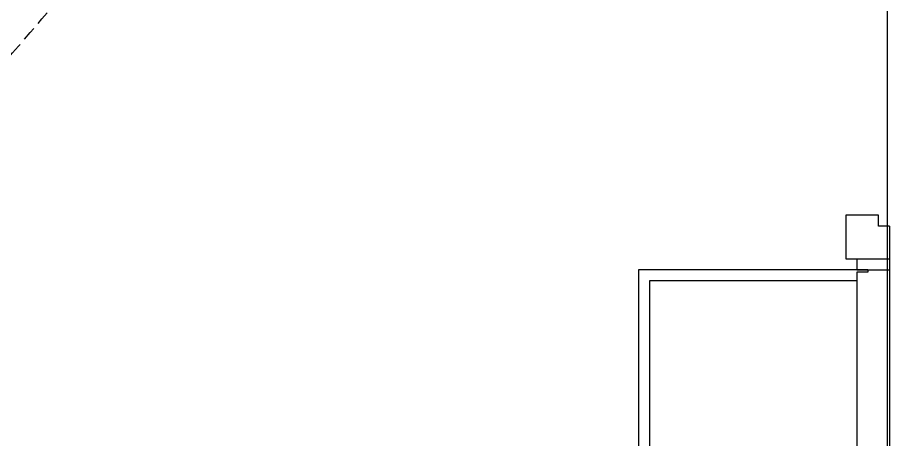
# Model space of a CAD drawing. Header units: inches. Extents: x 24920 to 61775, y 10942 to 38819.
# Drawn here: x 58457.1 to 58856.7, y 31348.1 to 31541.4 of the extents above; entities that cross this region are included whole.
import ezdxf

# ---------------------------------------------------------------- set-up
doc = ezdxf.new("R2010")
doc.units = ezdxf.units.IN
doc.header["$MEASUREMENT"] = 0
doc.linetypes.add('HIDDEN', pattern=[9.525, 6.35, -3.175])
for name, color, linetype in [('cDS-Door', 2, 'Continuous'), ('DOOR', 60, 'Continuous'), ('DS-FINISH', 20, 'Continuous'), ('FF-FIXT', 2, 'Continuous')]:
    doc.layers.add(name, color=color, linetype=linetype)

# ---------------------------------------------------------------- blocks, each defined once
blk = doc.blocks.new('A$C345957AA')
at = {"layer": 'FF-FIXT'}
for p, q in [((-195, 15), (200, 15)), ((-180, 0), (-180, 15)), ((-175, 5), (-175, 15)), ((175, 5), (175, 15)), ((180, 0), (180, 15)), ((-175, 5), (-175, -100)), ((175, 5), (175, -100)), ((-174, 0), (147.56, 0)), ((-170, 0), (-170, -95)), ((170, 0), (170, -95)), ((-170, -95), (170, -95)), ((-175, -100), (175, -100))]:
    blk.add_line(p, q, dxfattribs=at)
blk.add_lwpolyline([(-195, 15), (-195, 15), (-195, 10), (-200, 10), (-200, -5), (-180, -5), (-180, 0), (-175, 0), (-175, 5), (-174, 5), (-174, 0), (174, 0), (174, 5), (175, 5), (175, 0), (180, 0), (180, -5), (200, -5), (200, 10), (195, 10), (195, 15), (200, 15)], dxfattribs=at)
blk = doc.blocks.new('A$C4E025729')
at = {"layer": 'cDS-Door', "color": 251, "linetype": 'HIDDEN'}
blk.add_arc((719.14, -10.92), 772.31, 95.1342, 174.78389, dxfattribs=at)
blk = doc.blocks.new('sgg')
at = {"layer": 'DS-FINISH', "color": 3}
blk.add_lwpolyline([(58657.09, 31771.57), (58855.6, 31771.56), (58855.56, 30421.5), (58497.81, 30421.49)], dxfattribs=at)
at = {"layer": 'DOOR', "rotation": 179.999998939453}
blk.add_blockref('A$C4E025729', (58597.12, 31852.34), dxfattribs=at)
at = {"layer": 'FF-FIXT', "ltscale": 3, "rotation": 270.0012214616058}
blk.add_blockref('A$C345957AA', (58841.68, 31075.34), dxfattribs=at)

msp = doc.modelspace()

# ---------------------------------------------------------------- block references
msp.add_blockref('sgg', (0, 175.5))

doc.saveas('drawing.dxf')
